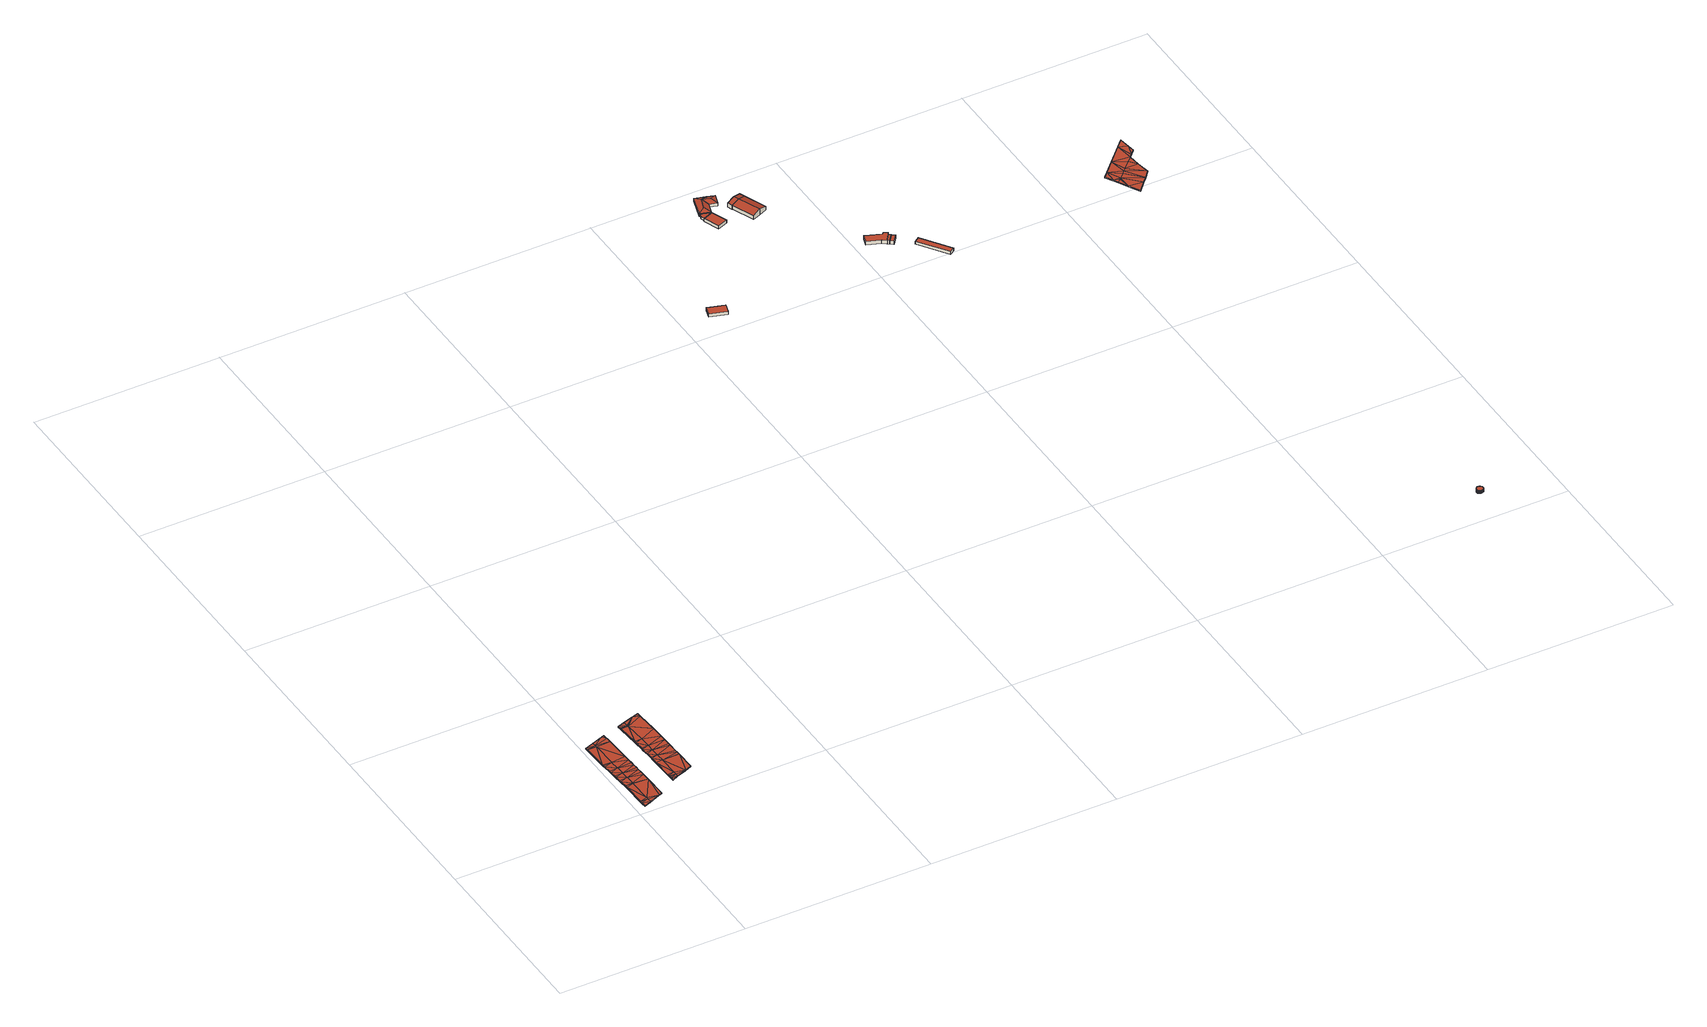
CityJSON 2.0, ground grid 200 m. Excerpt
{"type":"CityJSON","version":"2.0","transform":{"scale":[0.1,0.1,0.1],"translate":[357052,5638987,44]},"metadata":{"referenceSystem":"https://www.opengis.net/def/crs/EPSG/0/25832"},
"CityObjects":{
"building1":{"type":"Building","attributes":{"Geometrietyp2DReferenz":"3000","Gemeindeschluessel":"05315000","function":"53001_1800","roofType":"9999","measuredHeight":1},"geometry":[{"type":"Solid","lod":"2","boundaries":[[[[0,1,2]],[[1,3,2]],[[4,5,0]],[[5,1,0]],[[6,7,4]],[[7,5,4]],[[8,9,6]],[[9,7,6]],[[10,11,8]],[[11,9,8]],[[12,13,10]],[[13,11,10]],[[14,15,12]],[[15,13,12]],[[16,17,14]],[[17,15,14]],[[18,19,16]],[[19,17,16]],[[20,21,18]],[[21,19,18]],[[22,23,20]],[[23,21,20]],[[24,25,22]],[[25,23,22]],[[26,27,24]],[[27,25,24]],[[28,29,26]],[[29,27,26]],[[30,31,28]],[[31,29,28]],[[32,33,30]],[[33,31,30]],[[34,35,32]],[[35,33,32]],[[36,37,34]],[[37,35,34]],[[38,39,36]],[[39,37,36]],[[40,41,38]],[[41,39,38]],[[42,43,40]],[[43,41,40]],[[44,45,42]],[[45,43,42]],[[46,47,44]],[[47,45,44]],[[48,49,46]],[[49,47,46]],[[50,51,48]],[[51,49,48]],[[52,53,50]],[[53,51,50]],[[54,55,52]],[[55,53,52]],[[56,57,54]],[[57,55,54]],[[58,59,56]],[[59,57,56]],[[60,61,58]],[[61,59,58]],[[62,63,60]],[[63,61,60]],[[64,65,62]],[[65,63,62]],[[66,67,64]],[[67,65,64]],[[68,69,66]],[[69,67,66]],[[70,71,68]],[[71,69,68]],[[2,3,70]],[[3,71,70]],[[65,67,72]],[[72,67,73]],[[73,67,69]],[[73,69,71]],[[71,3,1]],[[31,33,35]],[[31,35,74]],[[74,35,37]],[[74,37,39]],[[74,39,75]],[[75,39,41]],[[51,53,76]],[[76,53,77]],[[77,53,55]],[[77,55,57]],[[57,59,78]],[[78,59,61]],[[78,61,79]],[[79,61,63]],[[63,65,80]],[[80,65,72]],[[80,72,7]],[[7,72,5]],[[5,72,71]],[[71,72,73]],[[5,71,1]],[[80,7,79]],[[79,7,9]],[[11,13,77]],[[77,13,15]],[[77,15,76]],[[76,15,17]],[[76,17,19]],[[76,19,81]],[[81,19,21]],[[23,25,82]],[[82,25,83]],[[83,25,75]],[[75,25,29]],[[29,25,27]],[[75,29,74]],[[74,29,31]],[[83,75,41]],[[83,41,43]],[[83,43,82]],[[82,43,45]],[[82,45,81]],[[81,45,47]],[[81,47,49]],[[81,49,76]],[[76,49,51]],[[82,81,23]],[[23,81,21]],[[11,77,78]],[[78,77,57]],[[11,78,9]],[[9,78,79]],[[80,79,63]],[[64,84,66]],[[84,85,66]],[[85,68,66]],[[85,70,68]],[[70,0,2]],[[30,34,32]],[[30,86,34]],[[86,36,34]],[[86,38,36]],[[86,87,38]],[[87,40,38]],[[50,88,52]],[[88,89,52]],[[89,54,52]],[[89,56,54]],[[56,90,58]],[[90,60,58]],[[90,91,60]],[[91,62,60]],[[62,92,64]],[[92,84,64]],[[92,6,84]],[[6,4,84]],[[4,70,84]],[[70,85,84]],[[4,0,70]],[[92,91,6]],[[91,8,6]],[[10,89,12]],[[89,14,12]],[[89,88,14]],[[88,16,14]],[[88,18,16]],[[88,93,18]],[[93,20,18]],[[22,94,24]],[[94,95,24]],[[95,87,24]],[[87,28,24]],[[28,26,24]],[[87,86,28]],[[86,30,28]],[[95,40,87]],[[95,42,40]],[[95,94,42]],[[94,44,42]],[[94,93,44]],[[93,46,44]],[[93,48,46]],[[93,88,48]],[[88,50,48]],[[94,22,93]],[[22,20,93]],[[10,90,89]],[[90,56,89]],[[10,8,90]],[[8,91,90]],[[92,62,91]]]],"semantics":{"surfaces":[{"type":"WallSurface"},{"type":"GroundSurface"},{"type":"RoofSurface"}],"values":[[0,0,0,0,0,0,0,0,0,0,0,0,0,0,0,0,0,0,0,0,0,0,0,0,0,0,0,0,0,0,0,0,0,0,0,0,0,0,0,0,0,0,0,0,0,0,0,0,0,0,0,0,0,0,0,0,0,0,0,0,0,0,0,0,0,0,0,0,0,0,0,0,1,1,1,1,1,1,1,1,1,1,1,1,1,1,1,1,1,1,1,1,1,1,1,1,1,1,1,1,1,1,1,1,1,1,1,1,1,1,1,1,1,1,1,1,1,1,1,1,1,1,1,1,1,1,1,1,1,1,2,2,2,2,2,2,2,2,2,2,2,2,2,2,2,2,2,2,2,2,2,2,2,2,2,2,2,2,2,2,2,2,2,2,2,2,2,2,2,2,2,2,2,2,2,2,2,2,2,2,2,2,2,2,2,2,2,2]]}}]},
"building2":{"type":"Building","attributes":{"Geometrietyp2DReferenz":"3000","Gemeindeschluessel":"05315000","function":"53001_1800","roofType":"9999","measuredHeight":1},"geometry":[{"type":"MultiSurface","lod":"2","boundaries":[[[96,97,98]],[[97,99,98]],[[100,101,96]],[[101,97,96]],[[102,103,100]],[[103,101,100]],[[104,105,102]],[[105,103,102]],[[106,107,104]],[[107,105,104]],[[108,109,106]],[[109,107,106]],[[110,111,108]],[[111,109,108]],[[112,113,110]],[[113,111,110]],[[114,115,112]],[[115,113,112]],[[116,117,114]],[[117,115,114]],[[118,119,116]],[[119,117,116]],[[120,121,118]],[[121,119,118]],[[122,123,120]],[[123,121,120]],[[124,125,122]],[[125,123,122]],[[126,127,124]],[[127,125,124]],[[128,129,126]],[[129,127,126]],[[130,131,128]],[[132,133,134]],[[131,129,128]],[[134,135,130]],[[135,131,130]],[[133,135,134]],[[136,137,132]],[[137,133,132]],[[138,139,136]],[[139,137,136]],[[140,141,138]],[[141,139,138]],[[142,143,140]],[[143,141,140]],[[144,145,142]],[[145,143,142]],[[146,147,144]],[[147,145,144]],[[148,149,146]],[[149,147,146]],[[150,151,148]],[[151,149,148]],[[152,153,150]],[[154,155,156]],[[153,151,150]],[[156,157,152]],[[157,153,152]],[[155,157,156]],[[158,159,154]],[[159,155,154]],[[160,161,158]],[[161,159,158]],[[162,163,160]],[[163,161,160]],[[164,165,162]],[[165,163,162]],[[98,99,164]],[[99,165,164]],[[163,165,166]],[[166,165,99]],[[166,99,97]],[[166,97,167]],[[167,97,168]],[[168,97,105]],[[105,97,103]],[[103,97,101]],[[129,131,135]],[[129,135,169]],[[169,135,133]],[[137,139,170]],[[170,139,141]],[[145,147,171]],[[171,147,172]],[[172,147,149]],[[172,149,151]],[[172,151,173]],[[173,151,153]],[[157,155,174]],[[174,155,159]],[[159,155,161]],[[159,161,168]],[[168,161,167]],[[167,161,166]],[[166,161,163]],[[159,168,174]],[[174,168,107]],[[107,168,105]],[[174,107,109]],[[174,109,173]],[[173,109,111]],[[173,111,113]],[[173,113,172]],[[172,113,115]],[[172,115,117]],[[172,117,171]],[[171,117,119]],[[171,119,121]],[[171,121,175]],[[175,121,123]],[[175,123,176]],[[176,123,127]],[[127,123,125]],[[176,127,170]],[[170,127,169]],[[169,127,129]],[[170,169,137]],[[137,169,133]],[[176,170,141]],[[176,141,175]],[[175,141,143]],[[157,173,153]],[[175,143,171]],[[171,143,145]],[[174,173,157]],[[177,178,122]],[[178,126,122]],[[126,124,122]],[[178,179,126]],[[179,180,126]],[[180,128,126]],[[179,136,180]],[[136,132,180]],[[178,140,179]],[[178,177,140]],[[177,142,140]],[[177,181,142]],[[181,144,142]],[[182,156,183]],[[156,152,183]],[[162,184,164]],[[184,98,164]],[[184,96,98]],[[184,185,96]],[[185,186,96]],[[186,104,96]],[[104,102,96]],[[102,100,96]],[[128,134,130]],[[128,180,134]],[[180,132,134]],[[136,179,138]],[[179,140,138]],[[144,181,146]],[[181,187,146]],[[187,148,146]],[[187,150,148]],[[187,183,150]],[[183,152,150]],[[156,182,154]],[[182,158,154]],[[158,160,154]],[[158,186,160]],[[186,185,160]],[[185,184,160]],[[184,162,160]],[[158,182,186]],[[182,106,186]],[[106,104,186]],[[182,108,106]],[[182,183,108]],[[183,110,108]],[[183,112,110]],[[183,187,112]],[[187,114,112]],[[187,116,114]],[[187,181,116]],[[181,118,116]],[[181,120,118]],[[181,177,120]],[[177,122,120]]],"semantics":{"surfaces":[{"type":"WallSurface"},{"type":"GroundSurface"},{"type":"RoofSurface"}],"values":[0,0,0,0,0,0,0,0,0,0,0,0,0,0,0,0,0,0,0,0,0,0,0,0,0,0,0,0,0,0,0,0,0,0,0,0,0,0,0,0,0,0,0,0,0,0,0,0,0,0,0,0,0,0,0,0,0,0,0,0,0,0,0,0,0,0,0,0,0,0,1,1,1,1,1,1,1,1,1,1,1,1,1,1,1,1,1,1,1,1,1,1,1,1,1,1,1,1,1,1,1,1,1,1,1,1,1,1,1,1,1,1,1,1,1,1,1,1,1,1,1,1,1,1,1,1,2,2,2,2,2,2,2,2,2,2,2,2,2,2,2,2,2,2,2,2,2,2,2,2,2,2,2,2,2,2,2,2,2,2,2,2,2,2,2,2,2,2,2,2,2,2,2,2,2,2,2,2,2,2,2,2]}}]},
"building3":{"type":"Building","attributes":{"Geometrietyp2DReferenz":"3000","Gemeindeschluessel":"05315000","function":"51009_1610","roofType":"1000","measuredHeight":3.5},"geometry":[{"type":"Solid","lod":"2","boundaries":[[[[188,189,190,191]],[[192,193,189,188]],[[194,195,193,192]],[[191,190,195,194]],[[192,188,191,194]],[[189,193,195,190]]]],"semantics":{"surfaces":[{"type":"WallSurface"},{"type":"RoofSurface"},{"type":"GroundSurface"}],"values":[[0,0,0,0,1,2]]}}]},
"building4":{"type":"Building","attributes":{"Geometrietyp2DReferenz":"3000","Gemeindeschluessel":"05315000","function":"51009_1610","roofType":"1000","measuredHeight":2.76},"geometry":[{"type":"Solid","lod":"2","boundaries":[[[[196,197,198,199]],[[200,201,197,196]],[[202,203,201,200]],[[204,205,203,202]],[[206,207,205,204]],[[199,198,207,206]],[[204,202,200,196,199,206]],[[197,201,203,205,207,198]]]],"semantics":{"surfaces":[{"type":"WallSurface"},{"type":"RoofSurface"},{"type":"GroundSurface"}],"values":[[0,0,0,0,0,0,1,2]]}}]},
"building5":{"type":"Building","attributes":{"Geometrietyp2DReferenz":"3000","Gemeindeschluessel":"05315000","function":"31001_2000","roofType":"1000","measuredHeight":3.41,"storeysAboveGround":1},"address":[{"country":"Germany","locality":"Köln","thoroughfareNumber":"3000","thoroughfareName":"Schillingsrotter Weg"}],"geometry":[{"type":"Solid","lod":"2","boundaries":[[[[208,209,210,211]],[[212,213,209,208]],[[214,215,213,212]],[[216,217,215,214]],[[218,219,217,216]],[[211,210,219,218]],[[216,214,212,208,211,218]],[[209,213,215,217,219,210]]]],"semantics":{"surfaces":[{"type":"WallSurface"},{"type":"RoofSurface"},{"type":"GroundSurface"}],"values":[[0,0,0,0,0,0,1,2]]}}]},
"building6":{"type":"Building","attributes":{"Gemeindeschluessel":"05315000","Geometrietyp2DReferenz":"3000","function":"31001_2000"},"address":[{"country":"Germany","locality":"Köln","thoroughfareNumber":"3000","thoroughfareName":"Schillingsrotter Weg"}],"children":["building6-1","building6-2"]},
"building6-1":{"type":"BuildingPart","attributes":{"roofType":"3200","measuredHeight":5.43,"storeysAboveGround":1},"parents":["building6"],"geometry":[{"type":"Solid","lod":"2","boundaries":[[[[220,221,222,223]],[[224,225,221,220]],[[226,227,225,224]],[[228,229,227,226]],[[230,231,232,233]],[[223,222,231,230]],[[228,226,234]],[[234,226,224,235]],[[224,220,223,230,235]],[[221,225,227,229,232,231,222]],[[233,232,229,228]],[[236,228,234,235,230,233]],[[228,236,233]]]],"semantics":{"surfaces":[{"type":"WallSurface"},{"type":"RoofSurface"},{"type":"GroundSurface"},{"type":"ClosureSurface"}],"values":[[0,0,0,0,0,0,1,1,1,2,3,1,3]]}}]},
"building6-2":{"type":"BuildingPart","attributes":{"roofType":"3200","measuredHeight":5.31,"storeysAboveGround":1},"parents":["building6"],"geometry":[{"type":"Solid","lod":"2","boundaries":[[[[237,238,229,228]],[[239,240,238,237]],[[233,232,240,239]],[[237,228,236,241]],[[239,241,236,233]],[[239,237,241]],[[229,238,240,232]],[[228,229,232,233]],[[228,233,236]]]],"semantics":{"surfaces":[{"type":"WallSurface"},{"type":"RoofSurface"},{"type":"GroundSurface"},{"type":"ClosureSurface"}],"values":[[0,0,0,1,1,1,2,3,3]]}}]},
"building7":{"type":"Building","attributes":{"Gemeindeschluessel":"05315000","Geometrietyp2DReferenz":"3000","function":"31001_2143"},"address":[{"country":"Germany","locality":"Köln","thoroughfareNumber":"1006","thoroughfareName":"Schillingsrotter Weg"}],"children":["building7-1","building7-2"]},
"building7-1":{"type":"BuildingPart","attributes":{"roofType":"3100","measuredHeight":6.83,"storeysAboveGround":1},"parents":["building7"],"geometry":[{"type":"Solid","lod":"2","boundaries":[[[[242,243,244,245]],[[246,247,243,242]],[[248,249,250,251]],[[245,244,249,248]],[[246,242,245,252]],[[248,251,253,254,252,245]],[[243,247,255,256,257,250,249,244]],[[252,255,247,246]],[[254,256,255,252]],[[253,257,256,254]],[[251,250,257,253]]]],"semantics":{"surfaces":[{"type":"WallSurface"},{"type":"RoofSurface"},{"type":"GroundSurface"},{"type":"ClosureSurface"}],"values":[[0,0,0,0,1,1,2,3,3,3,3]]}}]},
"building7-2":{"type":"BuildingPart","attributes":{"roofType":"3100","measuredHeight":7.07,"storeysAboveGround":1},"address":[{"country":"Germany","locality":"Köln","thoroughfareNumber":"1006","thoroughfareName":"Schillingsrotter Weg"}],"parents":["building7"],"geometry":[{"type":"MultiSurface","lod":"2","boundaries":[[[258,259,260,246]],[[261,262,259,258]],[[263,264,262,261]],[[251,265,264,263]],[[258,246,252,261]],[[254,253,251,263,261,252]],[[266,260,259,262,264,265,267,268]],[[256,255,266,268]],[[255,256,254,252]],[[255,247,260,266]],[[247,255,252,246]],[[250,257,267,265]],[[257,250,251,253]],[[256,268,267,257]],[[256,257,253,254]]],"semantics":{"surfaces":[{"type":"WallSurface"},{"type":"RoofSurface"},{"type":"GroundSurface"},{"type":"ClosureSurface"}],"values":[0,0,0,0,1,1,2,0,3,0,3,0,3,0,3]}}]},
"building8":{"type":"Building","attributes":{"Gemeindeschluessel":"05315000","Geometrietyp2DReferenz":"3000","function":"31001_2000"},"address":[{"country":"Germany","locality":"Köln","thoroughfareNumber":"3000","thoroughfareName":"Schillingsrotter Weg"}],"children":["building8-1","building8-2"]},
"building8-1":{"type":"BuildingPart","attributes":{"roofType":"1000","measuredHeight":3.99,"storeysAboveGround":1},"parents":["building8"],"geometry":[{"type":"Solid","lod":"2","boundaries":[[[[269,270,271,272]],[[273,274,270,269]],[[275,276,274,273]],[[277,278,276,275]],[[279,280,278,277]],[[281,282,283,284]],[[272,271,282,281]],[[284,285,279,277,275,273,269,272,281]],[[270,274,276,278,280,286,283,282,271]],[[285,286,280,279]],[[284,283,286,285]]]],"semantics":{"surfaces":[{"type":"WallSurface"},{"type":"RoofSurface"},{"type":"GroundSurface"},{"type":"ClosureSurface"}],"values":[[0,0,0,0,0,0,0,1,2,3,3]]}}]},
"building8-2":{"type":"BuildingPart","attributes":{"roofType":"1000","measuredHeight":3.99,"storeysAboveGround":1},"parents":["building8"],"geometry":[{"type":"Solid","lod":"2","boundaries":[[[[287,288,280,279]],[[289,290,288,287]],[[284,283,290,289]],[[287,279,285,284,289]],[[286,280,288,290,283]],[[285,286,283,284]],[[279,280,286,285]]]],"semantics":{"surfaces":[{"type":"WallSurface"},{"type":"RoofSurface"},{"type":"GroundSurface"},{"type":"ClosureSurface"}],"values":[[0,0,0,1,2,3,3]]}}]},
"building9":{"type":"Building","attributes":{"Geometrietyp2DReferenz":"3000","Gemeindeschluessel":"05315000","function":"51009_1610","roofType":"1000","measuredHeight":4.01},"geometry":[{"type":"Solid","lod":"2","boundaries":[[[[291,292,293,294]],[[295,296,292,291]],[[297,298,296,295]],[[294,293,298,297]],[[295,291,294,297]],[[292,296,298,293]]]],"semantics":{"surfaces":[{"type":"WallSurface"},{"type":"RoofSurface"},{"type":"GroundSurface"}],"values":[[0,0,0,0,1,2]]}}]},
"building10":{"type":"Building","attributes":{"Geometrietyp2DReferenz":"3000","Gemeindeschluessel":"05315000","function":"51009_1610","roofType":"1000","measuredHeight":3.23},"geometry":[{"type":"Solid","lod":"2","boundaries":[[[[299,300,301,302]],[[303,304,300,299]],[[305,306,304,303]],[[302,301,306,305]],[[303,299,302,305]],[[300,304,306,301]]]],"semantics":{"surfaces":[{"type":"WallSurface"},{"type":"RoofSurface"},{"type":"GroundSurface"}],"values":[[0,0,0,0,1,2]]}}]},
"building11":{"type":"Building","attributes":{"Geometrietyp2DReferenz":"3000","Gemeindeschluessel":"05315000","function":"31001_3281","roofType":"1000","measuredHeight":3.37,"storeysAboveGround":1},"address":[{"country":"Germany","locality":"Köln","thoroughfareNumber":"8","thoroughfareName":"Friedrich-Ebert-Str."}],"geometry":[{"type":"Solid","lod":"2","boundaries":[[[[307,308,309,310]],[[311,312,308,307]],[[313,314,312,311]],[[315,316,314,313]],[[317,318,316,315]],[[319,320,318,317]],[[321,322,320,319]],[[323,324,322,321]],[[325,326,324,323]],[[327,328,326,325]],[[329,330,328,327]],[[331,332,330,329]],[[333,334,332,331]],[[335,336,334,333]],[[337,338,336,335]],[[339,340,338,337]],[[341,342,340,339]],[[343,344,342,341]],[[345,346,344,343]],[[347,348,346,345]],[[349,350,348,347]],[[351,352,350,349]],[[353,354,352,351]],[[355,356,354,353]],[[357,358,356,355]],[[359,360,358,357]],[[361,362,360,359]],[[363,364,362,361]],[[365,366,364,363]],[[367,368,366,365]],[[369,370,368,367]],[[371,372,370,369]],[[373,374,372,371]],[[375,376,374,373]],[[377,378,376,375]],[[310,309,378,377]],[[375,373,371,369,367,365,363,361,359,357,355,353,351,349,347,345,343,341,339,337,335,333,331,329,327,325,323,321,319,317,315,313,311,307,310,377]],[[308,312,314,316,318,320,322,324,326,328,330,332,334,336,338,340,342,344,346,348,350,352,354,356,358,360,362,364,366,368,370,372,374,376,378,309]]]],"semantics":{"surfaces":[{"type":"WallSurface"},{"type":"RoofSurface"},{"type":"GroundSurface"}],"values":[[0,0,0,0,0,0,0,0,0,0,0,0,0,0,0,0,0,0,0,0,0,0,0,0,0,0,0,0,0,0,0,0,0,0,0,0,1,2]]}}]},
"building12":{"type":"Building","attributes":{"Geometrietyp2DReferenz":"3000","Gemeindeschluessel":"05315000","function":"53001_1800","roofType":"9999","measuredHeight":1},"geometry":[{"type":"MultiSurface","lod":"2","boundaries":[[[379,380,381]],[[380,382,381]],[[383,384,379]],[[384,380,379]],[[385,386,383]],[[386,384,383]],[[387,388,385]],[[388,386,385]],[[389,390,387]],[[390,388,387]],[[391,392,389]],[[392,390,389]],[[393,394,391]],[[394,392,391]],[[395,396,393]],[[396,394,393]],[[397,398,395]],[[398,396,395]],[[399,400,397]],[[400,398,397]],[[401,402,399]],[[402,400,399]],[[403,404,401]],[[404,402,401]],[[405,406,403]],[[406,404,403]],[[407,408,405]],[[408,406,405]],[[409,410,407]],[[382,410,409]],[[410,408,407]],[[381,382,409]],[[398,400,402]],[[398,402,411]],[[411,402,412]],[[412,402,413]],[[413,402,404]],[[413,404,414]],[[414,404,415]],[[415,404,380]],[[380,404,406]],[[380,406,416]],[[416,406,410]],[[410,406,408]],[[390,392,394]],[[390,394,411]],[[411,394,417]],[[417,394,396]],[[417,396,398]],[[417,398,411]],[[390,411,388]],[[388,411,412]],[[388,412,413]],[[388,413,386]],[[386,413,414]],[[386,414,384]],[[384,414,415]],[[384,415,380]],[[382,416,410]],[[397,401,399]],[[397,418,401]],[[418,419,401]],[[419,420,401]],[[420,403,401]],[[420,421,403]],[[421,422,403]],[[422,379,403]],[[379,405,403]],[[379,423,405]],[[423,409,405]],[[409,407,405]],[[389,393,391]],[[389,418,393]],[[418,424,393]],[[424,395,393]],[[424,397,395]],[[424,418,397]],[[389,387,418]],[[387,419,418]],[[387,420,419]],[[387,385,420]],[[385,421,420]],[[385,383,421]],[[383,422,421]],[[383,379,422]],[[381,409,423]]],"semantics":{"surfaces":[{"type":"WallSurface"},{"type":"GroundSurface"},{"type":"RoofSurface"}],"values":[0,0,0,0,0,0,0,0,0,0,0,0,0,0,0,0,0,0,0,0,0,0,0,0,0,0,0,0,0,0,0,0,1,1,1,1,1,1,1,1,1,1,1,1,1,1,1,1,1,1,1,1,1,1,1,1,1,1,1,2,2,2,2,2,2,2,2,2,2,2,2,2,2,2,2,2,2,2,2,2,2,2,2,2,2,2]}}]}
},
"vertices":[
[249,1091,86],[249,1091,76],[247,1127,86],[247,1127,76],[251,1070,86],[251,1070,76],[254,1019,86],[254,1019,76],[263,749,87],[263,749,77],[265,685,87],[265,685,77],[268,636,87],[268,636,77],[270,598,87],[270,598,77],[273,549,87],[273,549,77],[274,516,87],[274,516,77],[277,464,87],[277,464,77],[278,420,87],[278,420,77],[283,345,86],[283,345,76],[288,95,86],[288,95,76],[255,82,86],[255,82,76],[131,33,86],[131,33,76],[55,3,86],[55,3,76],[52,51,86],[52,51,76],[50,77,86],[50,77,76],[50,80,86],[50,80,76],[46,330,86],[46,330,76],[44,355,86],[44,355,76],[38,426,87],[38,426,77],[36,451,87],[36,451,77],[32,510,87],[32,510,77],[30,534,87],[30,534,77],[26,595,87],[26,595,77],[24,622,87],[24,622,77],[18,705,87],[18,705,77],[17,718,87],[17,718,77],[16,735,87],[16,735,77],[7,1005,86],[7,1005,76],[6,1018,86],[6,1018,76],[4,1039,86],[4,1039,76],[98,1073,86],[98,1073,76],[219,1116,86],[219,1116,76],[100,1025,76],[98,1072,76],[130,81,76],[130,103,76],[117,541,77],[114,628,77],[110,733,77],[101,1003,76],[100,1011,76],[121,457,77],[125,361,76],[125,352,76],[100,1025,86],[98,1072,86],[130,81,86],[130,103,86],[117,541,87],[114,628,87],[110,733,87],[101,1003,86],[100,1011,86],[121,457,87],[125,361,86],[125,352,86],
[614,1237,87],[614,1237,77],[507,1202,87],[507,1202,77],[687,1261,87],[687,1261,77],[689,1224,87],[689,1224,77],[689,1214,87],[689,1214,77],[704,985,87],[704,985,77],[709,850,88],[709,850,78],[711,790,88],[711,790,78],[712,787,88],[712,787,78],[714,715,88],[714,715,78],[715,688,88],[715,688,78],[719,596,88],[719,596,78],[720,563,88],[720,563,78],[721,526,88],[721,526,78],[725,316,88],[725,316,78],[654,288,88],[654,288,78],[547,246,88],[547,246,78],[480,220,88],[480,220,78],[478,274,88],[478,274,78],[479,248,88],[479,248,78],[478,289,88],[478,289,78],[476,313,88],[476,313,78],[472,523,88],[472,523,78],[468,591,88],[468,591,78],[467,615,88],[467,615,78],[464,678,88],[464,678,78],[462,705,88],[462,705,78],[459,756,88],[459,756,78],[458,780,88],[458,780,78],[452,894,88],[452,894,78],[454,874,88],[454,874,78],[452,902,88],[452,902,78],[436,1132,87],[436,1132,77],[436,1148,87],[436,1148,77],[434,1177,87],[434,1177,77],[510,1152,77],[512,1136,77],[512,1132,77],[546,277,78],[546,316,78],[538,619,78],[534,709,78],[531,783,78],[527,903,78],[542,527,78],[542,526,78],[542,527,88],[542,526,88],[546,316,88],[546,277,88],[538,619,88],[527,903,88],[531,783,88],[510,1152,87],[512,1136,87],[512,1132,87],[534,709,88],
[4507,6318,40],[4507,6318,5],[4327,6372,5],[4327,6372,40],[4478,6220,40],[4478,6220,5],[4296,6275,40],[4296,6275,5],
[5027,7526,117],[5027,7526,90],[4931,7557,90],[4931,7557,117],[5025,7518,117],[5025,7518,90],[5027,7511,117],[5027,7511,90],[4933,7475,117],[4933,7475,90],[4918,7515,117],[4918,7515,90],
[5027,7511,122],[5027,7511,88],[4933,7475,88],[4933,7475,122],[5034,7514,122],[5034,7514,88],[5097,7348,122],[5097,7348,88],[4989,7307,122],[4989,7307,88],[4926,7473,122],[4926,7473,88],
[4931,7557,123],[4931,7557,89],[5027,7526,89],[5027,7526,123],[4921,7560,123],[4921,7560,89],[4994,7787,123],[4994,7787,89],[5106,7751,123],[5106,7751,89],[5033,7524,123],[5033,7524,89],[5070,7639,89],[5070,7639,123],[5032,7713,144],[4995,7598,144],[5035,7712,143],
[5190,7724,123],[5190,7724,89],[5154,7612,123],[5154,7612,89],[5117,7686,143],
[5336,7254,145],[5336,7254,101],[5420,7288,101],[5420,7288,169],[5240,7488,145],[5240,7488,101],[5505,7323,145],[5505,7323,101],[5410,7557,101],[5410,7557,145],[5325,7522,169],[5368,7539,157],[5354,7534,161],[5325,7522,101],[5354,7534,101],[5368,7539,101],
[5218,7542,145],[5218,7542,98],[5240,7488,98],[5303,7576,169],[5303,7576,98],[5387,7611,145],[5387,7611,98],[5410,7557,98],[5325,7522,98],[5368,7539,98],[5354,7534,98],
[6105,6518,113],[6105,6518,73],[6074,6429,73],[6074,6429,113],[6273,6454,113],[6273,6454,73],[6288,6472,113],[6288,6472,73],[6328,6444,113],[6328,6444,73],[6313,6423,113],[6313,6423,73],[6217,6377,113],[6217,6377,73],[6261,6345,73],[6261,6345,113],[6266,6359,113],[6266,6359,73],
[6339,6405,113],[6339,6405,73],[6281,6331,113],[6281,6331,73],
[6370,6382,112],[6370,6382,72],[6338,6404,72],[6338,6404,112],[6311,6306,112],[6311,6306,72],[6281,6331,112],[6281,6331,72],
[6766,5978,78],[6766,5978,45],[6556,6278,45],[6556,6278,78],[6718,5944,78],[6718,5944,45],[6505,6241,78],[6505,6241,45],
[9191,317,119],[9191,317,85],[9191,314,85],[9191,314,119],[9192,323,119],[9192,323,85],[9195,329,119],[9195,329,85],[9198,334,119],[9198,334,85],[9202,338,119],[9202,338,85],[9207,342,119],[9207,342,85],[9212,345,119],[9212,345,85],[9218,347,119],[9218,347,85],[9224,348,119],[9224,348,85],[9230,348,119],[9230,348,85],[9236,346,119],[9236,346,85],[9242,344,119],[9242,344,85],[9247,341,119],[9247,341,85],[9252,336,119],[9252,336,85],[9256,331,119],[9256,331,85],[9259,325,119],[9259,325,85],[9261,319,119],[9261,319,85],[9261,313,119],[9261,313,85],[9261,306,119],[9261,306,85],[9259,300,119],[9259,300,85],[9256,295,119],[9256,295,85],[9252,289,119],[9252,289,85],[9247,285,119],[9247,285,85],[9242,281,119],[9242,281,85],[9235,279,119],[9235,279,85],[9229,278,119],[9229,278,85],[9222,278,119],[9222,278,85],[9215,279,119],[9215,279,85],[9209,282,119],[9209,282,85],[9203,286,119],[9203,286,85],[9199,291,119],[9199,291,85],[9195,296,119],[9195,296,85],[9192,302,119],[9192,302,85],[9191,309,119],[9191,309,85],[9191,312,119],[9191,312,85],
[8890,6368,77],[8890,6368,67],[8969,6444,77],[8969,6444,67],[8907,6242,76],[8907,6242,66],[8927,6100,76],[8927,6100,66],[8863,6027,75],[8863,6027,65],[8815,5977,75],[8815,5977,65],[8726,5875,75],[8726,5875,65],[8662,5992,75],[8662,5992,65],[8609,6087,75],[8609,6087,65],[8580,6139,76],[8580,6139,66],[8535,6220,75],[8535,6220,65],[8584,6271,75],[8584,6271,65],[8698,6389,76],[8698,6389,66],[8864,6560,77],[8864,6560,67],[8943,6637,77],[8943,6637,67],[8958,6525,77],[8958,6525,67],[8658,6137,65],[8707,6187,65],[8732,6213,65],[8761,6242,66],[8840,6319,66],[8919,6396,67],[8648,6127,65],[8658,6137,75],[8707,6187,75],[8732,6213,75],[8761,6242,76],[8840,6319,76],[8919,6396,77],[8648,6127,75]
]}
